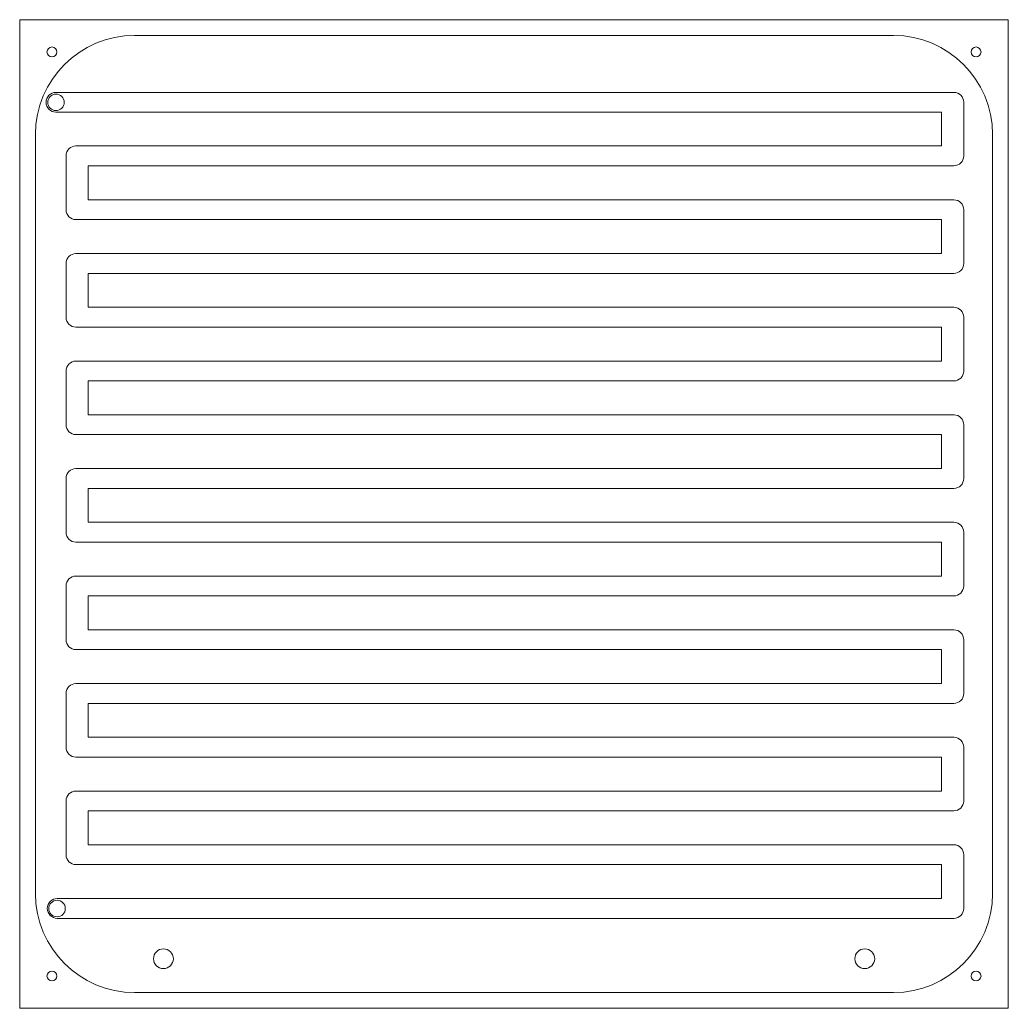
# Model space of a CAD drawing. Header units: millimetres. Extents: x 597 to 1196, y -609 to -10.
import ezdxf

# ---------------------------------------------------------------- set-up
doc = ezdxf.new("R2010")
doc.units = ezdxf.units.MM
doc.header["$MEASUREMENT"] = 0
doc.layers.add('Layer 1', color=7, linetype='Continuous', lineweight=0)

# ---------------------------------------------------------------- blocks, each defined once
blk = doc.blocks.new('Block_0')
at = {"layer": 'Layer 1', "color": 30, "lineweight": 9, "true_color": 0xf06324}
blk.add_lwpolyline([(1196.1, -609.04), (597.1, -609.04), (597.1, -10.04), (1196.1, -10.04)], close=True, dxfattribs=at)
for centre, radius in [((616.6, -29.54), 3), ((1176.6, -29.54), 3), ((619.05, -60.11), 5), ((619.71, -548.63), 5), ((684.17, -579.04), 6), ((1109.17, -579.04), 6), ((616.6, -589.54), 3), ((1176.6, -589.54), 3)]:
    blk.add_circle(centre, radius, dxfattribs=at)
for points, knots in [([(1126.6, -599.54), (1126.6, -599.54), (666.6, -599.54), (666.6, -599.54), (633.46, -599.54), (606.6, -572.68), (606.6, -539.55), (606.6, -539.55), (606.6, -79.54), (606.6, -79.54), (606.6, -46.41), (633.46, -19.54), (666.6, -19.54), (666.6, -19.54), (1126.6, -19.54), (1126.6, -19.54), (1159.74, -19.54), (1186.6, -46.41), (1186.6, -79.54), (1186.6, -79.54), (1186.6, -539.55), (1186.6, -539.55), (1186.6, -572.68), (1159.74, -599.54), (1126.6, -599.54)], [0, 0, 0, 0, 1, 1, 1, 2, 2, 2, 3, 3, 3, 4, 4, 4, 5, 5, 5, 6, 6, 6, 7, 7, 7, 8, 8, 8, 8]), ([(1163.13, -54.02), (1163.13, -54.02), (1163.13, -54.02), (1163.13, -54.02), (1163.13, -54.02), (619.02, -54.02), (619.02, -54.02), (615.7, -54.02), (613, -56.72), (613, -60.03), (613, -63.34), (615.7, -66.04), (619.02, -66.04), (619.02, -66.04), (1155.7, -66.04), (1155.7, -66.04), (1155.7, -66.04), (1155.7, -86.5), (1155.7, -86.5), (1155.7, -86.5), (631.14, -86.5), (631.14, -86.5), (627.82, -86.5), (625.12, -89.2), (625.12, -92.51), (625.12, -92.51), (625.12, -124.99), (625.12, -124.99), (625.12, -125.02), (625.13, -125.05), (625.13, -125.08), (625.13, -125.11), (625.12, -125.14), (625.12, -125.17), (625.12, -128.48), (627.82, -131.17), (631.14, -131.17), (631.14, -131.17), (1155.7, -131.17), (1155.7, -131.17), (1155.7, -131.17), (1155.7, -151.73), (1155.7, -151.73), (1155.7, -151.73), (631.14, -151.73), (631.14, -151.73), (627.82, -151.73), (625.12, -154.43), (625.12, -157.74), (625.12, -157.74), (625.12, -190.31), (625.12, -190.31), (625.12, -193.62), (627.82, -196.31), (631.14, -196.31), (631.14, -196.31), (1155.7, -196.31), (1155.7, -196.31), (1155.7, -196.31), (1155.7, -216.87), (1155.7, -216.87), (1155.7, -216.87), (631.25, -216.87), (631.25, -216.87), (631.25, -216.87), (631.14, -216.87), (631.14, -216.87), (631.14, -216.87), (631.07, -216.87), (631.07, -216.87), (631.07, -216.87), (631.07, -216.87), (631.07, -216.87), (627.78, -216.91), (625.12, -219.59), (625.12, -222.88), (625.12, -222.88), (625.12, -255.45), (625.12, -255.45), (625.12, -258.76), (627.82, -261.45), (631.14, -261.45), (631.14, -261.45), (1155.7, -261.45), (1155.7, -261.45), (1155.7, -261.45), (1155.7, -282.01), (1155.7, -282.01), (1155.7, -282.01), (631.14, -282.01), (631.14, -282.01), (627.82, -282.01), (625.12, -284.7), (625.12, -288.01), (625.12, -288.01), (625.12, -320.58), (625.12, -320.58), (625.12, -323.9), (627.82, -326.59), (631.14, -326.59), (631.14, -326.59), (1155.7, -326.59), (1155.7, -326.59), (1155.7, -326.59), (1155.7, -347.15), (1155.7, -347.15), (1155.7, -347.15), (631.14, -347.15), (631.14, -347.15), (627.82, -347.15), (625.12, -349.84), (625.12, -353.15), (625.12, -353.15), (625.12, -385.72), (625.12, -385.72), (625.12, -389.03), (627.82, -391.73), (631.14, -391.73), (631.14, -391.73), (1155.7, -391.73), (1155.7, -391.73), (1155.7, -391.73), (1155.7, -412.29), (1155.7, -412.29), (1155.7, -412.29), (631.25, -412.29), (631.25, -412.29), (631.25, -412.29), (631.14, -412.29), (631.14, -412.29), (631.14, -412.29), (631.07, -412.29), (631.07, -412.29), (631.07, -412.29), (631.07, -412.29), (631.07, -412.29), (627.78, -412.33), (625.12, -415), (625.12, -418.29), (625.12, -418.29), (625.12, -450.86), (625.12, -450.86), (625.12, -454.17), (627.82, -456.87), (631.14, -456.87), (631.14, -456.87), (1155.7, -456.87), (1155.7, -456.87), (1155.7, -456.87), (1155.7, -477.42), (1155.7, -477.42), (1155.7, -477.42), (631.14, -477.42), (631.14, -477.42), (627.82, -477.42), (625.12, -480.12), (625.12, -483.43), (625.12, -483.43), (625.12, -516), (625.12, -516), (625.12, -519.31), (627.82, -522.01), (631.14, -522.01), (631.14, -522.01), (1155.7, -522.01), (1155.7, -522.01), (1155.7, -522.01), (1155.7, -542.56), (1155.7, -542.56), (1155.7, -542.56), (619.82, -542.56), (619.82, -542.56), (616.5, -542.56), (613.8, -545.26), (613.8, -548.57), (613.8, -551.88), (616.5, -554.57), (619.82, -554.57), (619.82, -554.57), (1163.13, -554.57), (1163.13, -554.57), (1166.44, -554.57), (1169.14, -551.88), (1169.14, -548.57), (1169.14, -548.55), (1169.14, -548.54), (1169.14, -548.52), (1169.14, -548.51), (1169.14, -548.49), (1169.14, -548.48), (1169.14, -548.48), (1169.14, -516), (1169.14, -516), (1169.14, -512.69), (1166.44, -509.99), (1163.13, -509.99), (1163.13, -509.99), (638.57, -509.99), (638.57, -509.99), (638.57, -509.99), (638.57, -489.44), (638.57, -489.44), (638.57, -489.44), (1163.13, -489.44), (1163.13, -489.44), (1166.41, -489.44), (1169.09, -486.8), (1169.14, -483.53), (1169.14, -483.53), (1169.14, -483.53), (1169.14, -483.53), (1169.14, -483.53), (1169.14, -483.43), (1169.14, -483.43), (1169.14, -483.43), (1169.14, -450.86), (1169.14, -450.86), (1169.14, -447.63), (1166.57, -444.98), (1163.35, -444.86), (1163.35, -444.86), (1163.35, -444.85), (1163.35, -444.85), (1163.35, -444.85), (1163.13, -444.85), (1163.13, -444.85), (1163.13, -444.85), (638.57, -444.85), (638.57, -444.85), (638.57, -444.85), (638.57, -424.3), (638.57, -424.3), (638.57, -424.3), (1163.13, -424.3), (1163.13, -424.3), (1166.42, -424.3), (1169.1, -421.65), (1169.14, -418.38), (1169.14, -418.38), (1169.14, -418.37), (1169.14, -418.37), (1169.14, -418.37), (1169.14, -418.29), (1169.14, -418.29), (1169.14, -418.29), (1169.14, -385.72), (1169.14, -385.72), (1169.14, -382.41), (1166.44, -379.72), (1163.13, -379.72), (1163.13, -379.72), (638.57, -379.72), (638.57, -379.72), (638.57, -379.72), (638.57, -359.16), (638.57, -359.16), (638.57, -359.16), (1163.13, -359.16), (1163.13, -359.16), (1166.41, -359.16), (1169.09, -356.52), (1169.14, -353.25), (1169.14, -353.25), (1169.14, -353.25), (1169.14, -353.25), (1169.14, -353.25), (1169.14, -353.15), (1169.14, -353.15), (1169.14, -353.15), (1169.14, -320.58), (1169.14, -320.58), (1169.14, -317.27), (1166.44, -314.58), (1163.13, -314.58), (1163.13, -314.58), (638.57, -314.58), (638.57, -314.58), (638.57, -314.58), (638.57, -294.02), (638.57, -294.02), (638.57, -294.02), (1163.13, -294.02), (1163.13, -294.02), (1166.44, -294.02), (1169.14, -291.33), (1169.14, -288.02), (1169.14, -288), (1169.14, -287.99), (1169.14, -287.97), (1169.14, -287.96), (1169.14, -287.94), (1169.14, -287.93), (1169.14, -287.93), (1169.14, -255.45), (1169.14, -255.45), (1169.14, -252.17), (1166.51, -249.5), (1163.24, -249.44), (1163.24, -249.44), (1163.24, -249.44), (1163.24, -249.44), (1163.24, -249.44), (1163.13, -249.44), (1163.13, -249.44), (1163.13, -249.44), (638.57, -249.44), (638.57, -249.44), (638.57, -249.44), (638.57, -228.88), (638.57, -228.88), (638.57, -228.88), (1163.13, -228.88), (1163.13, -228.88), (1166.42, -228.88), (1169.1, -226.23), (1169.14, -222.96), (1169.14, -222.96), (1169.14, -222.95), (1169.14, -222.95), (1169.14, -222.95), (1169.14, -222.88), (1169.14, -222.88), (1169.14, -222.88), (1169.14, -190.31), (1169.14, -190.31), (1169.14, -187), (1166.44, -184.3), (1163.13, -184.3), (1163.13, -184.3), (638.57, -184.3), (638.57, -184.3), (638.57, -184.3), (638.57, -163.74), (638.57, -163.74), (638.57, -163.74), (1163.13, -163.74), (1163.13, -163.74), (1164.73, -163.74), (1166.24, -163.12), (1167.38, -161.99), (1168.49, -160.87), (1169.12, -159.4), (1169.14, -157.84), (1169.14, -157.84), (1169.14, -157.83), (1169.14, -157.83), (1169.14, -157.83), (1169.14, -157.74), (1169.14, -157.74), (1169.14, -157.74), (1169.14, -125.17), (1169.14, -125.17), (1169.14, -121.86), (1166.44, -119.16), (1163.13, -119.16), (1163.13, -119.16), (638.57, -119.16), (638.57, -119.16), (638.57, -119.16), (638.57, -98.52), (638.57, -98.52), (638.57, -98.52), (1163.13, -98.52), (1163.13, -98.52), (1166.44, -98.52), (1169.14, -95.82), (1169.14, -92.51), (1169.14, -92.51), (1169.14, -60.03), (1169.14, -60.03), (1169.14, -56.72), (1166.44, -54.02), (1163.13, -54.02), (1163.13, -54.02), (1163.13, -54.02), (1163.13, -54.02)], [0, 0, 0, 0, 1, 1, 1, 2, 2, 2, 3, 3, 3, 4, 4, 4, 5, 5, 5, 6, 6, 6, 7, 7, 7, 8, 8, 8, 9, 9, 9, 10, 10, 10, 11, 11, 11, 12, 12, 12, 13, 13, 13, 14, 14, 14, 15, 15, 15, 16, 16, 16, 17, 17, 17, 18, 18, 18, 19, 19, 19, 20, 20, 20, 21, 21, 21, 22, 22, 22, 23, 23, 23, 24, 24, 24, 25, 25, 25, 26, 26, 26, 27, 27, 27, 28, 28, 28, 29, 29, 29, 30, 30, 30, 31, 31, 31, 32, 32, 32, 33, 33, 33, 34, 34, 34, 35, 35, 35, 36, 36, 36, 37, 37, 37, 38, 38, 38, 39, 39, 39, 40, 40, 40, 41, 41, 41, 42, 42, 42, 43, 43, 43, 44, 44, 44, 45, 45, 45, 46, 46, 46, 47, 47, 47, 48, 48, 48, 49, 49, 49, 50, 50, 50, 51, 51, 51, 52, 52, 52, 53, 53, 53, 54, 54, 54, 55, 55, 55, 56, 56, 56, 57, 57, 57, 58, 58, 58, 59, 59, 59, 60, 60, 60, 61, 61, 61, 62, 62, 62, 63, 63, 63, 64, 64, 64, 65, 65, 65, 66, 66, 66, 67, 67, 67, 68, 68, 68, 69, 69, 69, 70, 70, 70, 71, 71, 71, 72, 72, 72, 73, 73, 73, 74, 74, 74, 75, 75, 75, 76, 76, 76, 77, 77, 77, 78, 78, 78, 79, 79, 79, 80, 80, 80, 81, 81, 81, 82, 82, 82, 83, 83, 83, 84, 84, 84, 85, 85, 85, 86, 86, 86, 87, 87, 87, 88, 88, 88, 89, 89, 89, 90, 90, 90, 91, 91, 91, 92, 92, 92, 93, 93, 93, 94, 94, 94, 95, 95, 95, 96, 96, 96, 97, 97, 97, 98, 98, 98, 99, 99, 99, 100, 100, 100, 101, 101, 101, 102, 102, 102, 103, 103, 103, 104, 104, 104, 105, 105, 105, 106, 106, 106, 107, 107, 107, 108, 108, 108, 109, 109, 109, 110, 110, 110, 111, 111, 111, 112, 112, 112, 113, 113, 113, 114, 114, 114, 115, 115, 115, 116, 116, 116, 117, 117, 117, 118, 118, 118, 119, 119, 119, 120, 120, 120, 121, 121, 121, 122, 122, 122, 123, 123, 123, 124, 124, 124, 125, 125, 125, 125])]:
    blk.add_open_spline(points, degree=3, knots=knots, dxfattribs=at)

msp = doc.modelspace()

# ---------------------------------------------------------------- block references
at = {"layer": 'Layer 1'}
msp.add_blockref('Block_0', (0, 0), dxfattribs=at)

doc.saveas('drawing.dxf')
